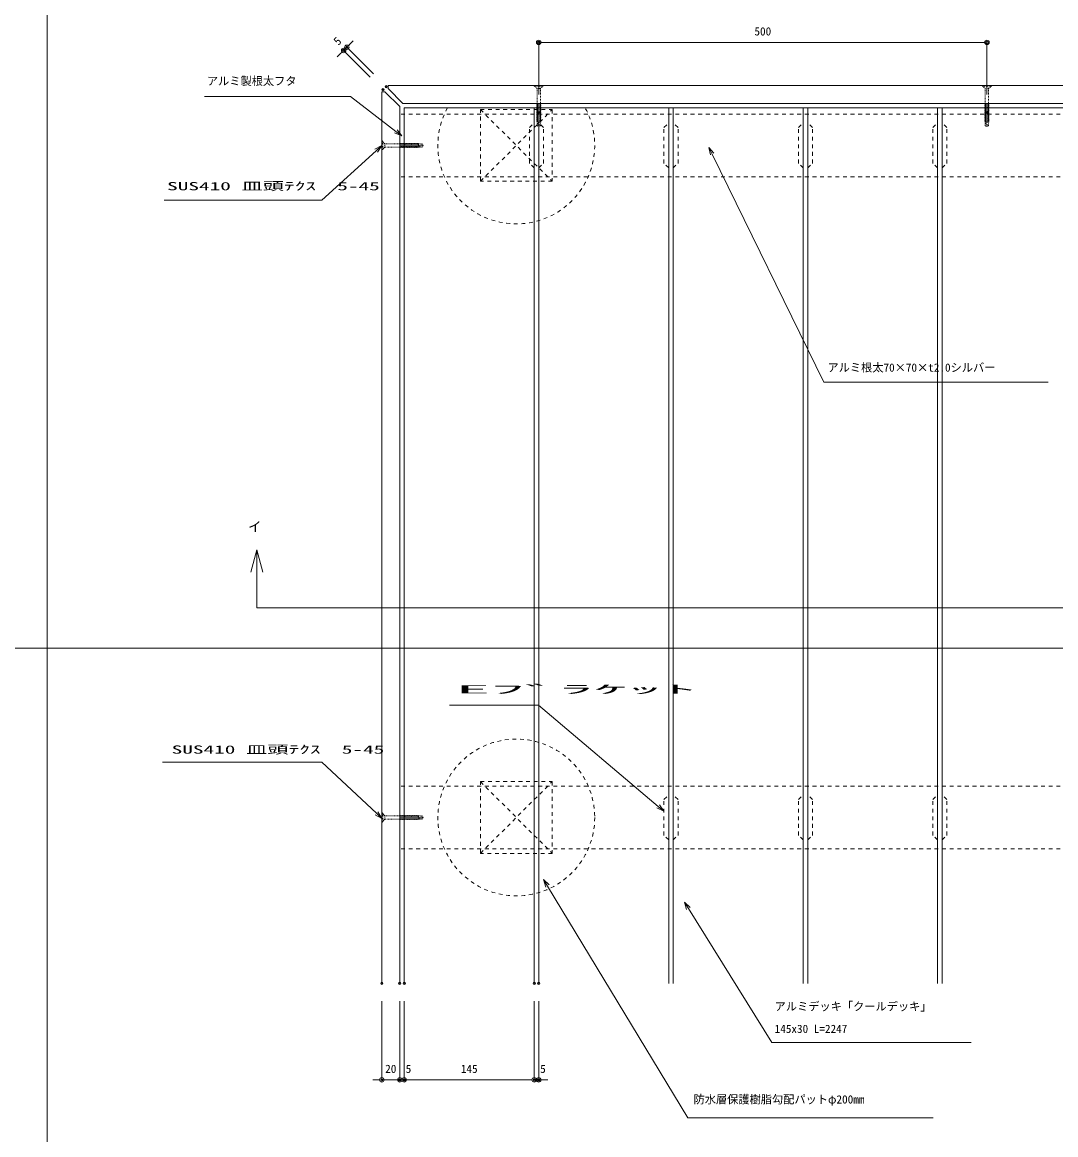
# Model space of a CAD drawing. Units: millimetres on the paper. Extents: x -420 to 420, y -297 to 297.
# Drawn here: x -5.6 to 225, y -95.2 to 153.1 of the extents above; entities that cross this region are included whole.
import ezdxf
from ezdxf.enums import TextEntityAlignment as Align

# ---------------------------------------------------------------- set-up
doc = ezdxf.new("R2010")
doc.units = ezdxf.units.MM
doc.header["$PDMODE"] = 32
doc.header["$PDSIZE"] = 0.5
doc.linetypes.add('USER1', pattern=[1.7, 0.85, -0.85])
for name, color, linetype, lineweight in [('0-0_0', 7, 'Continuous', 5), ('0-1_Defpoints', 7, 'Continuous', 18), ('0-2_A-C01-補助線(非印刷)', 9, 'Continuous', 18), ('0-7_0-A11-寸法_詳細', 5, 'Continuous', 18), ('0-9_A-D09-金物_鋼材', 1, 'Continuous', 18), ('0-B_A-B03-文字_書込_小', 7, 'Continuous', 18), ('0-F_A-C07-目地_5', 5, 'Continuous', 18)]:
    doc.layers.add(name, color=color, linetype=linetype, lineweight=lineweight)
doc.styles.add('ＭＳ ゴシック', font='')
doc.styles.get('ＭＳ ゴシック').set_extended_font_data('MS Gothic')

# ---------------------------------------------------------------- blocks, each defined once
blk = doc.blocks.new('_Open30')
at = {"layer": '0-0_0'}
blk.add_line((0, 0), (-1, 0), dxfattribs=at)
blk.add_lwpolyline([(-1, 0.2679), (0, 0), (-1, -0.2679)], dxfattribs=at)
blk = doc.blocks.new('_Dot')
at = {"layer": '0-0_0'}
blk.add_line((-0.5, 0), (-1, 0), dxfattribs=at)
for radius in [0.5, 0.25]:
    blk.add_circle((0, 0), radius, dxfattribs=at)
blk = doc.blocks.new('D35')
at = {"layer": '0-1_Defpoints'}
for p in [(499.132, 235.542), (500.132, 235.542), (500.132, 214.003)]:
    blk.add_point(p, dxfattribs=at)
at = {"layer": '0-7_0-A11-寸法_詳細'}
for p, q in [((499.132, 231.542), (499.132, 214.003)), ((500.132, 231.542), (500.132, 214.003)), ((498.132, 214.003), (497.132, 214.003)), ((499.132, 214.003), (500.132, 214.003)), ((501.132, 214.003), (502.132, 214.003))]:
    blk.add_line(p, q, dxfattribs=at)
blk.add_blockref('_Dot', (499.132, 214.003), dxfattribs=at)
at = {"layer": '0-7_0-A11-寸法_詳細', "rotation": 180}
blk.add_blockref('_Dot', (500.132, 214.003), dxfattribs=at)
at = {"layer": '0-7_0-A11-寸法_詳細', "color": 7, "style": 'ＭＳ ゴシック'}
blk.add_text('5', height=1.833, dxfattribs=at).set_placement((500.45, 215.003), align=Align.BOTTOM_LEFT)
blk = doc.blocks.new('D36')
at = {"layer": '0-1_Defpoints'}
for p in [(495.132, 235.542), (499.132, 235.542), (499.132, 214.003)]:
    blk.add_point(p, dxfattribs=at)
at = {"layer": '0-7_0-A11-寸法_詳細'}
for p, q in [((495.132, 231.542), (495.132, 214.003)), ((499.132, 231.542), (499.132, 214.003)), ((494.132, 214.003), (493.132, 214.003)), ((495.132, 214.003), (499.132, 214.003)), ((500.132, 214.003), (501.132, 214.003))]:
    blk.add_line(p, q, dxfattribs=at)
blk.add_blockref('_Dot', (495.132, 214.003), dxfattribs=at)
at = {"layer": '0-7_0-A11-寸法_詳細', "rotation": 180}
blk.add_blockref('_Dot', (499.132, 214.003), dxfattribs=at)
at = {"layer": '0-7_0-A11-寸法_詳細', "color": 7, "style": 'ＭＳ ゴシック'}
blk.add_text('20', height=1.833, dxfattribs=at).set_placement((495.882, 215.004), align=Align.BOTTOM_LEFT)
blk = doc.blocks.new('D37')
at = {"layer": '0-1_Defpoints'}
for p in [(500.132, 235.542), (529.132, 235.542), (500.132, 214.003)]:
    blk.add_point(p, dxfattribs=at)
at = {"layer": '0-7_0-A11-寸法_詳細'}
for p, q in [((500.132, 231.542), (500.132, 214.003)), ((529.132, 231.542), (529.132, 214.003)), ((528.132, 214.003), (501.132, 214.003))]:
    blk.add_line(p, q, dxfattribs=at)
at = {"layer": '0-7_0-A11-寸法_詳細', "rotation": 180}
blk.add_blockref('_Dot', (500.132, 214.003), dxfattribs=at)
at = {"layer": '0-7_0-A11-寸法_詳細'}
blk.add_blockref('_Dot', (529.132, 214.003), dxfattribs=at)
at = {"layer": '0-7_0-A11-寸法_詳細', "color": 7, "style": 'ＭＳ ゴシック'}
blk.add_text('145', height=1.833, dxfattribs=at).set_placement((512.757, 215.004), align=Align.BOTTOM_LEFT)
blk = doc.blocks.new('D38')
at = {"layer": '0-1_Defpoints'}
for p in [(530.132, 445.571), (530.132, 429.97), (630.132, 429.97)]:
    blk.add_point(p, dxfattribs=at)
at = {"layer": '0-7_0-A11-寸法_詳細'}
for p, q in [((530.132, 433.97), (530.132, 445.571)), ((629.132, 445.571), (531.132, 445.571)), ((630.132, 433.97), (630.132, 445.571))]:
    blk.add_line(p, q, dxfattribs=at)
at = {"layer": '0-7_0-A11-寸法_詳細', "rotation": 180}
blk.add_blockref('_Dot', (530.132, 445.571), dxfattribs=at)
at = {"layer": '0-7_0-A11-寸法_詳細'}
blk.add_blockref('_Dot', (630.132, 445.571), dxfattribs=at)
at = {"layer": '0-7_0-A11-寸法_詳細', "color": 7, "style": 'ＭＳ ゴシック'}
blk.add_text('500', height=1.833, dxfattribs=at).set_placement((578.257, 446.571), align=Align.BOTTOM_LEFT)
blk = doc.blocks.new('D39')
at = {"layer": '0-1_Defpoints'}
for p in [(487.32, 444.488), (495.384, 435.01), (496.091, 435.717)]:
    blk.add_point(p, dxfattribs=at)
at = {"layer": '0-F_A-C07-目地_5'}
for p, q in [((486.613, 443.781), (487.32, 444.488)), ((493.263, 438.545), (487.32, 444.488)), ((488.027, 445.195), (488.734, 445.902)), ((485.906, 443.074), (485.199, 442.367)), ((492.556, 437.838), (486.613, 443.781))]:
    blk.add_line(p, q, dxfattribs=at)
for p, rotation in [((486.613, 443.781), 45), ((487.32, 444.488), 225)]:
    blk.add_blockref('_Dot', p, dxfattribs=dict(at, rotation=rotation))
at = {"layer": '0-F_A-C07-目地_5', "color": 7, "style": 'ＭＳ ゴシック'}
blk.add_text('5', height=1.833, rotation=45, dxfattribs=at).set_placement((485.817, 444.4), align=Align.BOTTOM_LEFT)
blk = doc.blocks.new('A$C74522BEF')
at = {"layer": '0-0_0', "linetype": 'USER1'}
for p, q in [((-1.85, -3.3), (-5.652, 0)), ((5.652, 0), (-5.652, 0)), ((1.85, -3.3), (5.652, 0)), ((4.5, -1), (-4.5, -1)), ((1.85, -3.3), (-1.85, -3.3)), ((-1.846, -19.921), (-1.846, -3.3)), ((1.854, -3.3), (1.854, -20.626)), ((-1.844, -19.921), (-2.394, -20.239)), ((2.406, -20.944), (-2.394, -20.239)), ((-2.394, -20.239), (-1.844, -20.556)), ((-1.844, -21.333), (-2.394, -21.65)), ((-2.394, -21.65), (-1.844, -21.967)), ((2.406, -22.355), (-2.394, -21.65)), ((2.406, -23.767), (-2.394, -23.061)), ((-1.844, -24.154), (-2.393, -24.472)), ((-2.393, -24.472), (-1.843, -24.79)), ((2.407, -25.178), (-2.393, -24.472)), ((-1.844, -19.921), (1.856, -20.627)), ((-1.844, -20.556), (1.856, -21.262)), ((-1.844, -21.333), (-1.844, -20.556)), ((-1.844, -21.333), (1.856, -22.038)), ((-1.844, -21.967), (1.856, -22.673)), ((-1.844, -22.743), (-1.844, -21.967)), ((-1.844, -22.743), (1.856, -23.449)), ((-1.844, -24.154), (-1.844, -23.378)), ((-1.844, -23.378), (1.856, -24.084)), ((-1.844, -24.154), (1.856, -24.86)), ((-1.843, -24.79), (1.856, -25.495)), ((-1.843, -25.565), (-1.843, -24.79)), ((2.406, -20.944), (1.856, -20.627)), ((2.406, -20.944), (1.856, -21.262)), ((1.856, -21.262), (1.856, -22.038)), ((2.406, -22.355), (1.856, -22.038)), ((2.406, -22.355), (1.856, -22.673)), ((1.856, -22.673), (1.856, -23.449)), ((2.406, -23.767), (1.856, -23.449)), ((2.406, -23.767), (1.856, -24.084)), ((1.856, -24.084), (1.856, -24.86)), ((-1.843, -25.565), (-2.393, -25.883)), ((2.407, -26.589), (-2.393, -25.883)), ((-2.393, -25.883), (-1.843, -26.2)), ((-1.843, -26.976), (-2.393, -27.294)), ((2.407, -28), (-2.393, -27.294)), ((-2.393, -27.294), (-1.842, -27.611)), ((-1.842, -28.388), (-2.392, -28.705)), ((2.407, -29.411), (-2.392, -28.705)), ((-2.392, -28.705), (-1.842, -29.023)), ((-1.842, -29.799), (-2.392, -30.116)), ((2.408, -30.821), (-2.392, -30.116)), ((-2.392, -30.116), (-1.842, -30.433)), ((-1.842, -31.21), (-2.392, -31.527)), ((2.408, -32.233), (-2.392, -31.527)), ((-2.392, -31.527), (-1.842, -31.845)), ((-1.842, -32.621), (-2.392, -32.938)), ((-2.392, -32.938), (-1.841, -33.256)), ((2.408, -33.644), (-2.392, -32.938)), ((-1.841, -34.032), (-2.391, -34.349)), ((2.409, -35.055), (-2.391, -34.349)), ((-2.391, -34.349), (-1.841, -34.667)), ((-1.841, -35.443), (-2.391, -35.76)), ((2.409, -36.466), (-2.391, -35.76)), ((-2.391, -35.76), (-1.841, -36.078)), ((-1.841, -36.854), (-2.39, -37.172)), ((-2.39, -37.172), (-1.84, -37.489)), ((2.409, -37.877), (-2.39, -37.172)), ((-1.843, -25.565), (1.857, -26.271)), ((-1.843, -26.976), (-1.843, -26.2)), ((-1.843, -26.2), (1.857, -26.906)), ((-1.843, -26.976), (1.857, -27.682)), ((-1.842, -28.388), (-1.842, -27.611)), ((-1.842, -27.611), (1.857, -28.317)), ((-1.842, -28.388), (1.858, -29.093)), ((-1.842, -29.023), (1.858, -29.728)), ((-1.842, -29.799), (-1.842, -29.023)), ((-1.842, -29.799), (1.858, -30.504)), ((-1.842, -31.21), (-1.842, -30.433)), ((-1.842, -30.433), (1.858, -31.139)), ((-1.842, -31.21), (1.858, -31.915)), ((-1.842, -32.621), (-1.842, -31.845)), ((-1.842, -31.845), (1.858, -32.55)), ((-1.842, -32.621), (1.858, -33.326)), ((-1.841, -33.256), (1.858, -33.961)), ((-1.841, -34.032), (-1.841, -33.256)), ((-1.841, -34.032), (1.859, -34.737)), ((-1.841, -34.667), (1.859, -35.372)), ((-1.841, -35.443), (-1.841, -34.667)), ((-1.841, -35.443), (1.859, -36.148)), ((-1.841, -36.854), (-1.841, -36.078)), ((-1.841, -36.078), (1.859, -36.783)), ((-1.841, -36.854), (1.859, -37.559)), ((2.407, -25.178), (1.856, -24.86)), ((2.407, -25.178), (1.856, -25.495)), ((1.856, -25.495), (1.856, -26.271)), ((2.407, -26.589), (1.857, -26.271)), ((2.407, -26.589), (1.857, -26.906)), ((1.857, -26.906), (1.857, -27.682)), ((2.407, -28), (1.857, -27.682)), ((2.407, -28), (1.857, -28.317)), ((1.857, -28.317), (1.857, -29.093)), ((2.407, -29.411), (1.858, -29.093)), ((2.407, -29.411), (1.858, -29.728)), ((1.858, -29.728), (1.858, -30.504)), ((2.408, -30.821), (1.858, -30.504)), ((2.408, -30.821), (1.858, -31.139)), ((1.858, -31.139), (1.858, -31.915)), ((2.408, -32.233), (1.858, -31.915)), ((2.408, -32.233), (1.858, -32.55)), ((1.858, -32.55), (1.858, -33.326)), ((2.408, -33.644), (1.858, -33.326)), ((2.408, -33.644), (1.858, -33.961)), ((1.858, -33.961), (1.858, -34.737)), ((2.409, -35.055), (1.859, -34.737)), ((2.409, -35.055), (1.859, -35.372)), ((1.859, -35.372), (1.859, -36.148)), ((2.409, -36.466), (1.859, -36.148)), ((2.409, -36.466), (1.859, -36.783)), ((1.859, -36.783), (1.859, -37.559)), ((-1.84, -38.265), (-2.39, -38.582)), ((-2.39, -38.582), (-1.84, -38.9)), ((2.409, -39.288), (-2.39, -38.582)), ((-1.84, -39.676), (-2.39, -39.993)), ((2.41, -40.699), (-2.39, -39.993)), ((-2.39, -39.993), (-1.84, -40.311)), ((-1.84, -37.489), (1.859, -38.194)), ((-1.84, -38.265), (-1.84, -37.489)), ((-1.84, -38.265), (1.86, -38.97)), ((-1.84, -38.9), (1.86, -39.606)), ((-1.84, -39.676), (-1.84, -38.9)), ((-1.84, -39.676), (1.86, -40.382)), ((-1.84, -40.311), (1.86, -41.016)), ((-1.84, -41), (-1.84, -40.311)), ((-1.84, -44.938), (-1.84, -41)), ((1.86, -41), (-1.84, -41)), ((0, -46), (-1.84, -41)), ((-1.84, -44.938), (0, -46)), ((0, -46), (0.388, -43.888)), ((1.86, -44.926), (0, -46)), ((2.409, -37.877), (1.859, -37.559)), ((2.409, -37.877), (1.859, -38.194)), ((1.859, -38.194), (1.859, -38.97)), ((2.409, -39.288), (1.86, -38.97)), ((2.409, -39.288), (1.86, -39.606)), ((1.86, -41), (1.86, -39.606)), ((2.41, -40.699), (1.86, -40.382)), ((2.41, -40.699), (1.86, -41.016)), ((1.86, -44.926), (1.86, -41))]:
    blk.add_line(p, q, dxfattribs=at)
blk.add_lwpolyline([(-1.844, -22.743), (-2.394, -23.061), (-1.844, -23.378)], dxfattribs=at)
for centre, radius, start, end in [((-2.83, -44.067), 3.223, 3.19049, 72.11377), ((0, -46), 2.148, 30.0074, 79.57974)]:
    blk.add_arc(centre, radius, start, end, dxfattribs=at)
blk = doc.blocks.new('D65')
at = {"layer": '0-1_Defpoints'}
for p in [(529.132, 235.542), (530.132, 235.542), (530.132, 214.003)]:
    blk.add_point(p, dxfattribs=at)
at = {"layer": '0-7_0-A11-寸法_詳細'}
for p, q in [((529.132, 231.542), (529.132, 214.003)), ((530.132, 231.542), (530.132, 214.003)), ((528.132, 214.003), (527.132, 214.003)), ((529.132, 214.003), (530.132, 214.003)), ((531.132, 214.003), (532.132, 214.003))]:
    blk.add_line(p, q, dxfattribs=at)
blk.add_blockref('_Dot', (529.132, 214.003), dxfattribs=at)
at = {"layer": '0-7_0-A11-寸法_詳細', "rotation": 180}
blk.add_blockref('_Dot', (530.132, 214.003), dxfattribs=at)
at = {"layer": '0-7_0-A11-寸法_詳細', "color": 7, "style": 'ＭＳ ゴシック'}
blk.add_text('5', height=1.833, dxfattribs=at).set_placement((530.45, 215.003), align=Align.BOTTOM_LEFT)

msp = doc.modelspace()

# ---------------------------------------------------------------- linework, layer by layer
at = {"layer": '0-2_A-C01-補助線(非印刷)'}
for p, q in [((0, -252), (0, 278.667)), ((-400.667, 13.333), (400.667, 13.333))]:
    msp.add_line(p, q, dxfattribs=at)
at = {"layer": '0-9_A-D09-金物_鋼材', "linetype": 'USER1'}
for p, q in [((292.273, 132.57), (78.632, 132.57)), ((96.632, 133.57), (112.632, 117.569)), ((96.632, 117.569), (112.632, 133.57)), ((292.273, 118.57), (78.632, 118.57)), ((96.632, -16.43), (112.632, -32.431)), ((96.632, -32.431), (112.632, -16.43)), ((292.273, -17.43), (78.632, -17.43)), ((292.273, -31.43), (78.632, -31.43))]:
    msp.add_line(p, q, dxfattribs=at)
for points in [[(96.632, 133.57), (112.632, 133.57), (112.632, 117.569), (96.632, 117.569)], [(96.632, -16.43), (112.632, -16.43), (112.632, -32.431), (96.632, -32.431)]]:
    msp.add_lwpolyline(points, close=True, dxfattribs=at)
for points in [[(108.632, 120.57), (107.552, 121.57), (107.552, 129.57), (108.632, 130.57)], [(109.632, 120.57), (110.712, 121.57), (110.712, 129.57), (109.632, 130.57)], [(138.632, 120.57), (137.552, 121.57), (137.552, 129.57), (138.632, 130.57)], [(139.632, 120.57), (140.712, 121.57), (140.712, 129.57), (139.632, 130.57)], [(168.632, 120.57), (167.552, 121.57), (167.552, 129.57), (168.632, 130.57)], [(169.632, 120.57), (170.712, 121.57), (170.712, 129.57), (169.632, 130.57)], [(198.632, 120.57), (197.552, 121.57), (197.552, 129.57), (198.632, 130.57)], [(199.632, 120.57), (200.712, 121.57), (200.712, 129.57), (199.632, 130.57)], [(138.632, -29.43), (137.552, -28.43), (137.552, -20.43), (138.632, -19.43)], [(139.632, -29.43), (140.712, -28.43), (140.712, -20.43), (139.632, -19.43)], [(168.632, -29.43), (167.552, -28.43), (167.552, -20.43), (168.632, -19.43)], [(169.632, -29.43), (170.712, -28.43), (170.712, -20.43), (169.632, -19.43)], [(198.632, -29.43), (197.552, -28.43), (197.552, -20.43), (198.632, -19.43)], [(199.632, -29.43), (200.712, -28.43), (200.712, -20.43), (199.632, -19.43)]]:
    msp.add_lwpolyline(points, dxfattribs=at)
msp.add_circle((104.632, -24.43), 17.5, dxfattribs=at)
msp.add_arc((104.632, 125.57), 17.5, 151.3146, 28.6854, dxfattribs=at)
at = {"layer": '0-B_A-B03-文字_書込_小'}
for points in [[(77.753, 128.715), (67.658, 136.501), (35.096, 136.501)], [(73.399, 124.405), (61.261, 113.358), (26.063, 113.358)], [(148.324, 123.647), (173.261, 72.743), (223.315, 72.743)], [(46.721, 30.311), (46.721, 22.397), (184.132, 22.397)], [(322.853, 30.311), (322.853, 22.397), (184.132, 22.397)], [(136.279, -21.964), (109.599, 0.61), (89.72, 0.61)], [(73.415, -23.48), (61.261, -12.1), (25.682, -12.1)], [(111.565, -39.724), (142.896, -91.486), (197.624, -91.486)], [(143.016, -44.754), (161.609, -74.673), (206.085, -74.673)]]:
    msp.add_lwpolyline(points, dxfattribs=at)
at = {"layer": '0-F_A-C07-目地_5'}
for p, q in [((74.632, 137.57), (74.632, -61.458)), ((75.325, 137.57), (74.632, 137.57)), ((78.632, 134.262), (75.325, 137.57)), ((292.273, 138.97), (76.032, 138.97)), ((76.032, 138.97), (76.032, 138.277)), ((79.339, 134.97), (76.032, 138.277)), ((78.632, 134.262), (78.632, -61.458)), ((292.273, 134.97), (79.339, 134.97)), ((79.632, 133.97), (79.632, -61.458)), ((292.273, 133.97), (79.632, 133.97)), ((108.632, 133.97), (108.632, -61.458)), ((109.632, 133.97), (109.632, -61.458)), ((138.632, 133.97), (138.632, -61.458)), ((139.632, 133.97), (139.632, -61.458)), ((168.632, 133.97), (168.632, -61.458)), ((169.632, 133.97), (169.632, -61.458)), ((198.632, 133.97), (198.632, -61.458)), ((199.632, 133.97), (199.632, -61.458))]:
    msp.add_line(p, q, dxfattribs=at)

# ---------------------------------------------------------------- block references
at = {"layer": '0-7_0-A11-寸法_詳細'}
for name in ['D38', 'D36', 'D35', 'D37', 'D65']:
    msp.add_blockref(name, (-420.5, -297), dxfattribs=at)
at = {"layer": '0-9_A-D09-金物_鋼材', "xscale": 0.2, "yscale": 0.2}
for p in [(109.632, 138.97), (209.632, 138.97)]:
    msp.add_blockref('A$C74522BEF', p, dxfattribs=at)
at = {"layer": '0-9_A-D09-金物_鋼材', "xscale": 0.2, "yscale": 0.2, "rotation": 90}
for p in [(74.632, 125.57), (74.632, -24.431)]:
    msp.add_blockref('A$C74522BEF', p, dxfattribs=at)
at = {"layer": '0-B_A-B03-文字_書込_小'}
for p, xscale, yscale, rotation in [((79.072, 127.697), 1.666667, 1.666667, 322.35543), ((74.632, 125.527), 1.666667, 1.666667, 42.30427), ((147.59, 125.144), 1.666667, 1.666667, 116.09995), ((46.721, 35.311), 5, 5, 90), ((137.552, -23.041), 1.666667, 1.666667, 319.76476), ((74.632, -24.619), 1.666667, 1.666667, 316.88375), ((110.702, -38.298), 1.666667, 1.666667, 121.1855), ((142.136, -43.338), 1.666667, 1.666667, 121.8592)]:
    msp.add_blockref('_Open30', p, dxfattribs=dict(at, xscale=xscale, yscale=yscale, rotation=rotation))
at = {"layer": '0-F_A-C07-目地_5'}
msp.add_blockref('D39', (-420.5, -297), dxfattribs=at)

# ---------------------------------------------------------------- texts
at = {"layer": '0-B_A-B03-文字_書込_小', "style": 'ＭＳ ゴシック'}
for s, height, p in [('アルミ製根太フタ', 1.833, (35.599, 138.485)), ('アルミ根太70×70×t2.0シルバー', 1.833, (174.052, 74.525)), ('イ', 2.199, (44.772, 38.724)), ('アルミデッキ「クールデッキ」', 1.833, (162.262, -68.07)), ('145x30 L=2247', 1.833, (162.262, -73.07)), ('防水層保護樹脂勾配パットφ200mm', 1.833, (144.165, -88.818))]:
    msp.add_text(s, height=height, dxfattribs=at).set_placement(p, align=Align.BOTTOM_LEFT)
for s, width, p in [('SUS410 皿頭ﾃｸｽ\u30005-45', 1.9, (26.731, 115.02)), ('Eﾌﾞﾗｹｯﾄ', 6.15, (91.149, 2.706)), ('SUS410 皿頭ﾃｸｽ\u30005-45', 1.9, (27.741, -10.737))]:
    msp.add_text(s, height=1.833, dxfattribs=dict(at, width=width)).set_placement(p, align=Align.BOTTOM_LEFT)

doc.saveas('drawing.dxf')
